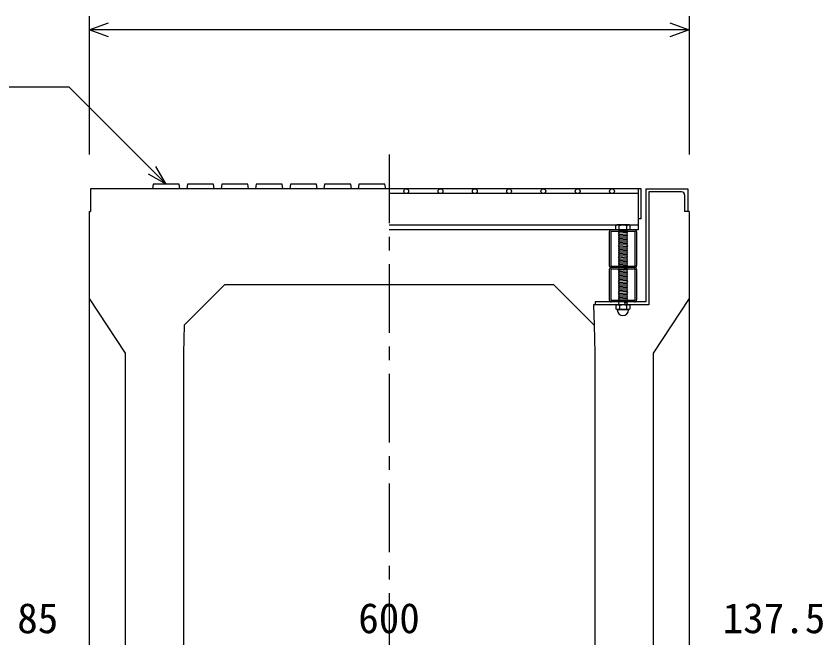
# Model space of a CAD drawing. Units: millimetres, scale not verified. Extents: x -16800 to 16800, y -5940 to 5940.
# Drawn here: x 1138 to 2314, y -882 to 25 of the extents above; entities that cross this region are included whole.
import ezdxf
from ezdxf.enums import TextEntityAlignment as Align

# ---------------------------------------------------------------- set-up
doc = ezdxf.new("R2010")
doc.units = ezdxf.units.MM
doc.header["$LTSCALE"] = 20
doc.linetypes.add('CHAIN1', pattern=[8, 5, -1, 1, -1])
doc.linetypes.add('DOTTED', pattern=[1.75, 0.25, -1.5])
for name, color, linetype, lineweight in [('0-0_DIM', 7, 'Continuous', 25), ('0-2_HATCH', 6, 'Continuous', 25), ('0-5_OUTLINE', 3, 'Continuous', 25)]:
    doc.layers.add(name, color=color, linetype=linetype, lineweight=lineweight)
doc.styles.add('ＭＳ ゴシック', font='')
doc.styles.get('ＭＳ ゴシック').set_extended_font_data('MS Gothic')

msp = doc.modelspace()

# ---------------------------------------------------------------- linework, layer by layer
at = {"layer": '0-0_DIM'}
for p, q in [((1244.28, 25.08), (1244.28, -176.66)), ((2119.28, 25.08), (2119.28, -176.66)), ((2119.28, 5.08), (1244.28, 5.08)), ((657.68, -77.95), (1214.57, -77.95)), ((1356.78, -220.16), (1214.57, -77.95)), ((1356.78, -220.16), (1341.78, -194.18)), ((1356.78, -220.16), (1330.8, -205.16))]:
    msp.add_line(p, q, dxfattribs=at)
at = {"layer": '0-0_DIM', "linetype": 'CHAIN1'}
msp.add_line((1681.78, -176.66), (1681.78, -1816.66), dxfattribs=at)
at = {"layer": '0-0_DIM'}
for points in [[(1272.51, -5.18), (1244.32, 5.08), (1272.51, 15.34)], [(2091.13, 15.34), (2119.32, 5.08), (2091.13, -5.18)]]:
    msp.add_lwpolyline(points, dxfattribs=at)
at = {"layer": '0-2_HATCH'}
for p, q in [((1376.78, -226.66), (1375.78, -220.16)), ((1426.78, -226.66), (1425.78, -220.16)), ((1476.78, -226.66), (1475.78, -220.16)), ((1526.78, -226.66), (1525.78, -220.16)), ((1576.78, -226.66), (1575.78, -220.16)), ((1626.78, -226.66), (1625.78, -220.16)), ((1676.78, -226.66), (1675.78, -220.16)), ((2049.28, -226.66), (1681.78, -226.66)), ((2044.78, -233.66), (1681.78, -233.66)), ((2044.78, -226.66), (2044.78, -286.66)), ((2049.28, -270.66), (2049.28, -226.66)), ((2056.28, -226.66), (2056.28, -391.66)), ((2060.78, -231.16), (2060.78, -396.16)), ((2108.28, -231.16), (2060.78, -231.16)), ((2112.78, -235.66), (2112.78, -259.66)), ((2117.28, -259.66), (2112.78, -259.66)), ((2013.6, -279.66), (1681.78, -279.66)), ((2014.28, -279.16), (2012.28, -280.66)), ((2012.28, -286.66), (2012.28, -280.66)), ((2012.61, -280.39), (2014.28, -279.16)), ((2031.28, -279.16), (2014.28, -279.16)), ((2017.28, -286.66), (2017.28, -280.66)), ((2028.28, -286.66), (2028.28, -280.66)), ((2032.96, -280.39), (2031.28, -279.16)), ((2044.78, -279.66), (2031.97, -279.66)), ((2033.28, -286.66), (2033.28, -280.66)), ((2049.28, -270.66), (2044.78, -270.66)), ((2044.78, -286.66), (1681.78, -286.66)), ((2002.78, -289.66), (2002.78, -338.66)), ((2039.78, -286.66), (2005.78, -286.66)), ((2033.28, -286.66), (2012.28, -286.66)), ((2016.28, -286.66), (2029.28, -286.66)), ((2016.28, -287.66), (2017.28, -286.66)), ((2017.28, -288.66), (2016.28, -287.66)), ((2029.28, -288.66), (2016.28, -289.66)), ((2016.28, -289.66), (2017.28, -288.66)), ((2017.28, -290.66), (2016.28, -289.66)), ((2016.28, -291.66), (2017.28, -290.66)), ((2029.28, -290.66), (2016.28, -291.66)), ((2017.28, -292.66), (2016.28, -291.66)), ((2016.28, -293.66), (2017.28, -292.66)), ((2029.28, -292.66), (2016.28, -293.66)), ((2017.28, -294.66), (2016.28, -293.66)), ((2028.28, -287.66), (2029.28, -286.66)), ((2029.28, -288.66), (2028.28, -287.66)), ((2028.28, -291.66), (2029.28, -290.66)), ((2029.28, -292.66), (2028.28, -291.66)), ((2028.28, -293.66), (2029.28, -292.66)), ((2029.28, -294.66), (2028.28, -293.66)), ((2042.78, -289.66), (2042.78, -338.66)), ((2016.28, -295.66), (2017.28, -294.66)), ((2029.28, -294.66), (2016.28, -295.66)), ((2017.28, -296.66), (2016.28, -295.66)), ((2016.28, -297.66), (2017.28, -296.66)), ((2029.28, -296.66), (2016.28, -297.66)), ((2017.28, -298.66), (2016.28, -297.66)), ((2029.28, -298.66), (2016.28, -299.66)), ((2016.28, -299.66), (2017.28, -298.66)), ((2029.28, -300.66), (2016.28, -301.66)), ((2017.28, -302.66), (2016.28, -301.66)), ((2029.28, -302.66), (2016.28, -303.66)), ((2016.28, -303.66), (2017.28, -302.66)), ((2017.28, -304.66), (2016.28, -303.66)), ((2029.28, -304.66), (2016.28, -305.66)), ((2016.28, -305.66), (2017.28, -304.66)), ((2017.28, -306.66), (2016.28, -305.66)), ((2028.28, -295.66), (2029.28, -294.66)), ((2029.28, -296.66), (2028.28, -295.66)), ((2028.28, -299.66), (2029.28, -298.66)), ((2029.28, -300.66), (2028.28, -299.66)), ((2028.28, -301.66), (2029.28, -300.66)), ((2029.28, -302.66), (2028.28, -301.66)), ((2028.28, -303.66), (2029.28, -302.66)), ((2028.28, -303.66), (2029.28, -304.66)), ((2028.28, -305.66), (2029.28, -304.66)), ((2028.28, -305.66), (2029.28, -306.66)), ((2029.28, -306.66), (2016.28, -307.66)), ((2016.28, -307.66), (2017.28, -306.66)), ((2017.28, -308.66), (2016.28, -307.66)), ((2029.28, -308.66), (2016.28, -309.66)), ((2016.28, -309.66), (2017.28, -308.66)), ((2017.28, -310.66), (2016.28, -309.66)), ((2029.28, -310.66), (2016.28, -311.66)), ((2016.28, -311.66), (2017.28, -310.66)), ((2017.28, -312.66), (2016.28, -311.66)), ((2029.28, -312.66), (2016.28, -313.66)), ((2016.28, -313.66), (2017.28, -312.66)), ((2017.28, -314.66), (2016.28, -313.66)), ((2029.28, -314.66), (2016.28, -315.66)), ((2016.28, -315.66), (2017.28, -314.66)), ((2017.28, -316.66), (2016.28, -315.66)), ((2029.28, -316.66), (2016.28, -317.66)), ((2016.28, -317.66), (2017.28, -316.66)), ((2028.28, -307.66), (2029.28, -306.66)), ((2028.28, -307.66), (2029.28, -308.66)), ((2028.28, -309.66), (2029.28, -308.66)), ((2028.28, -309.66), (2029.28, -310.66)), ((2028.28, -311.66), (2029.28, -310.66)), ((2028.28, -311.66), (2029.28, -312.66)), ((2028.28, -313.66), (2029.28, -312.66)), ((2028.28, -313.66), (2029.28, -314.66)), ((2028.28, -315.66), (2029.28, -314.66)), ((2028.28, -315.66), (2029.28, -316.66)), ((2028.28, -317.66), (2029.28, -316.66)), ((2017.28, -318.66), (2016.28, -317.66)), ((2029.28, -318.66), (2016.28, -319.66)), ((2016.28, -319.66), (2017.28, -318.66)), ((2017.28, -320.66), (2016.28, -319.66)), ((2029.28, -320.66), (2016.28, -321.66)), ((2016.28, -321.66), (2017.28, -320.66)), ((2017.28, -322.66), (2016.28, -321.66)), ((2029.28, -322.66), (2016.28, -323.66)), ((2016.28, -323.66), (2017.28, -322.66)), ((2017.28, -324.66), (2016.28, -323.66)), ((2029.28, -324.66), (2016.28, -325.66)), ((2016.28, -325.66), (2017.28, -324.66)), ((2017.28, -326.66), (2016.28, -325.66)), ((2029.28, -326.66), (2016.28, -327.66)), ((2016.28, -327.66), (2017.28, -326.66)), ((2017.28, -328.66), (2016.28, -327.66)), ((2029.29, -328.66), (2016.28, -329.66)), ((2016.28, -329.66), (2017.28, -328.66)), ((2028.28, -317.66), (2029.28, -318.66)), ((2028.28, -319.66), (2029.28, -318.66)), ((2028.28, -319.66), (2029.28, -320.66)), ((2028.28, -321.66), (2029.28, -320.66)), ((2028.28, -321.66), (2029.28, -322.66)), ((2028.28, -323.66), (2029.28, -322.66)), ((2028.28, -323.66), (2029.28, -324.66)), ((2028.28, -325.66), (2029.28, -324.66)), ((2028.28, -325.66), (2029.29, -326.66)), ((2028.28, -327.66), (2029.28, -326.66)), ((2028.28, -327.66), (2029.29, -328.66)), ((2028.28, -329.66), (2029.29, -328.66)), ((2017.28, -330.66), (2016.28, -329.66)), ((2029.29, -330.66), (2016.29, -331.66)), ((2016.29, -331.66), (2017.29, -330.66)), ((2017.29, -332.66), (2016.29, -331.66)), ((2029.29, -332.66), (2016.29, -333.66)), ((2016.29, -333.66), (2017.29, -332.66)), ((2017.29, -334.66), (2016.29, -333.66)), ((2029.29, -334.67), (2016.29, -335.67)), ((2016.29, -335.67), (2017.29, -334.67)), ((2017.29, -336.67), (2016.29, -335.67)), ((2029.29, -336.67), (2016.29, -337.67)), ((2016.29, -337.67), (2017.29, -336.67)), ((2017.29, -338.67), (2016.29, -337.67)), ((2029.3, -338.67), (2016.3, -339.67)), ((2016.3, -339.67), (2017.3, -338.67)), ((2017.3, -340.67), (2016.3, -339.67)), ((2016.3, -341.67), (2017.3, -340.67)), ((2028.29, -329.66), (2029.29, -330.66)), ((2028.29, -331.66), (2029.29, -330.66)), ((2028.29, -331.66), (2029.29, -332.66)), ((2028.29, -333.66), (2029.29, -332.66)), ((2028.29, -333.66), (2029.29, -334.67)), ((2028.29, -335.67), (2029.29, -334.67)), ((2028.29, -335.67), (2029.29, -336.67)), ((2028.29, -337.67), (2029.29, -336.67)), ((2028.29, -337.67), (2029.3, -338.67)), ((2028.3, -339.67), (2029.3, -338.67)), ((2028.3, -339.67), (2029.3, -340.67)), ((2028.3, -341.67), (2029.3, -340.67)), ((2002.78, -344.66), (2002.78, -388.66)), ((2039.78, -341.66), (2005.78, -341.66)), ((2039.78, -341.66), (2005.78, -341.66)), ((2029.29, -344.67), (2016.29, -345.67)), ((2016.29, -345.67), (2017.29, -344.67)), ((2017.29, -346.67), (2016.29, -345.67)), ((2029.29, -346.67), (2016.29, -347.67)), ((2016.29, -347.67), (2017.29, -346.67)), ((2017.29, -348.67), (2016.29, -347.67)), ((2017.3, -342.67), (2016.3, -341.67)), ((2016.3, -343.67), (2017.3, -342.67)), ((2017.3, -344.67), (2016.3, -343.67)), ((2029.3, -348.67), (2016.3, -349.67)), ((2016.3, -349.67), (2017.3, -348.67)), ((2017.3, -350.67), (2016.3, -349.67)), ((2029.3, -350.67), (2016.3, -351.67)), ((2016.3, -351.67), (2017.3, -350.67)), ((2017.3, -352.67), (2016.3, -351.67)), ((2029.3, -352.67), (2016.3, -353.67)), ((2016.3, -353.67), (2017.3, -352.67)), ((2028.29, -345.67), (2029.29, -344.67)), ((2028.29, -345.67), (2029.3, -346.67)), ((2028.29, -347.67), (2029.29, -346.67)), ((2028.29, -347.67), (2029.3, -348.67)), ((2028.3, -341.67), (2029.3, -342.67)), ((2028.3, -343.67), (2029.3, -342.67)), ((2028.3, -343.67), (2029.3, -344.68)), ((2028.3, -349.67), (2029.3, -348.67)), ((2028.3, -349.67), (2029.3, -350.67)), ((2028.3, -351.67), (2029.3, -350.67)), ((2028.3, -351.67), (2029.3, -352.67)), ((2028.3, -353.67), (2029.3, -352.67)), ((2042.78, -344.66), (2042.78, -388.66)), ((2017.3, -354.67), (2016.3, -353.67)), ((2029.3, -354.67), (2016.3, -355.67)), ((2016.3, -355.67), (2017.3, -354.67)), ((2017.3, -356.67), (2016.3, -355.67)), ((2029.31, -356.68), (2016.31, -357.68)), ((2016.31, -357.68), (2017.31, -356.68)), ((2017.31, -358.68), (2016.31, -357.68)), ((2029.31, -358.68), (2016.31, -359.68)), ((2016.31, -359.68), (2017.31, -358.68)), ((2017.31, -360.68), (2016.31, -359.68)), ((2029.31, -360.68), (2016.31, -361.68)), ((2016.31, -361.68), (2017.31, -360.68)), ((2017.31, -362.68), (2016.31, -361.68)), ((2029.31, -362.68), (2016.31, -363.68)), ((2016.31, -363.68), (2017.31, -362.68)), ((2017.31, -364.68), (2016.31, -363.68)), ((2029.32, -364.68), (2016.32, -365.68)), ((2016.32, -365.68), (2017.32, -364.68)), ((2028.3, -353.67), (2029.3, -354.68)), ((2028.3, -355.68), (2029.3, -354.68)), ((2028.3, -355.68), (2029.31, -356.68)), ((2028.31, -357.68), (2029.31, -356.68)), ((2028.31, -357.68), (2029.31, -358.68)), ((2028.31, -359.68), (2029.31, -358.68)), ((2028.31, -359.68), (2029.31, -360.68)), ((2028.31, -361.68), (2029.31, -360.68)), ((2028.31, -361.68), (2029.31, -362.68)), ((2028.31, -363.68), (2029.31, -362.68)), ((2028.31, -363.68), (2029.32, -364.69)), ((2028.32, -365.69), (2029.32, -364.69)), ((2017.32, -366.68), (2016.32, -365.68)), ((2029.32, -366.69), (2016.32, -367.69)), ((2016.32, -367.69), (2017.32, -366.69)), ((2017.32, -368.69), (2016.32, -367.69)), ((2029.32, -368.69), (2016.32, -369.69)), ((2016.32, -369.69), (2017.32, -368.69)), ((2017.32, -370.69), (2016.32, -369.69)), ((2029.32, -370.69), (2016.32, -371.69)), ((2016.32, -371.69), (2017.32, -370.69)), ((2017.32, -372.69), (2016.32, -371.69)), ((2029.33, -372.69), (2016.33, -373.69)), ((2016.33, -373.69), (2017.33, -372.69)), ((2017.33, -374.69), (2016.33, -373.69)), ((2016.33, -375.69), (2017.33, -374.69)), ((2029.33, -374.7), (2016.33, -375.7)), ((2017.33, -376.69), (2016.33, -375.7)), ((2028.32, -365.69), (2029.32, -366.69)), ((2028.32, -367.69), (2029.32, -366.69)), ((2028.32, -367.69), (2029.32, -368.69)), ((2028.32, -369.69), (2029.32, -368.69)), ((2028.32, -369.69), (2029.32, -370.69)), ((2028.32, -371.69), (2029.32, -370.69)), ((2028.32, -371.69), (2029.33, -372.69)), ((2028.33, -373.69), (2029.33, -372.69)), ((2028.33, -373.69), (2029.33, -374.7)), ((2028.33, -375.7), (2029.33, -374.7)), ((2028.33, -375.7), (2029.33, -376.7)), ((2029.33, -376.7), (2016.33, -377.7)), ((2016.33, -377.7), (2017.33, -376.7)), ((2017.33, -378.7), (2016.33, -377.7)), ((2029.33, -378.7), (2016.33, -379.7)), ((2016.33, -379.7), (2017.33, -378.7)), ((2017.33, -380.7), (2016.33, -379.7)), ((2029.34, -380.7), (2016.34, -381.7)), ((2016.34, -381.7), (2017.34, -380.7)), ((2017.34, -382.7), (2016.34, -381.7)), ((2029.34, -382.7), (2016.34, -383.7)), ((2016.34, -383.7), (2017.34, -382.7)), ((2017.34, -384.7), (2016.34, -383.7)), ((2016.34, -385.7), (2017.34, -384.7)), ((2029.34, -384.71), (2016.34, -385.71)), ((2017.34, -386.71), (2016.34, -385.71)), ((2029.34, -386.71), (2016.34, -387.71)), ((2016.34, -387.71), (2017.34, -386.71)), ((2017.34, -388.71), (2016.34, -387.71)), ((2028.33, -377.7), (2029.33, -376.7)), ((2028.33, -377.7), (2029.33, -378.7)), ((2028.33, -379.7), (2029.33, -378.7)), ((2028.33, -379.7), (2029.34, -380.7)), ((2028.34, -381.7), (2029.34, -380.7)), ((2028.34, -381.7), (2029.34, -382.7)), ((2028.34, -383.7), (2029.34, -382.7)), ((2028.34, -383.7), (2029.34, -384.71)), ((2028.34, -385.71), (2029.34, -384.71)), ((2028.34, -385.71), (2029.34, -386.71)), ((2028.34, -387.71), (2029.34, -386.71)), ((2028.34, -387.71), (2029.35, -388.71)), ((2060.78, -396.16), (1980.02, -396.16)), ((1980.02, -396.16), (1980.76, -425.64)), ((1982.28, -391.66), (1982.28, -396.16)), ((2056.28, -391.66), (1982.28, -391.66)), ((2039.78, -391.66), (2005.78, -391.66)), ((2013.44, -396.16), (2012.58, -396.81)), ((2012.58, -396.81), (2012.58, -401.99)), ((2032.12, -396.16), (2013.44, -396.16)), ((2029.35, -388.71), (2016.35, -389.71)), ((2016.35, -389.71), (2017.35, -388.71)), ((2017.35, -390.71), (2016.35, -389.71)), ((2016.35, -391.71), (2017.35, -390.71)), ((2017.35, -392.71), (2016.35, -391.71)), ((2016.35, -393.71), (2017.35, -392.71)), ((2017.35, -394.71), (2016.35, -393.71)), ((2016.35, -395.72), (2017.35, -394.72)), ((2016.8, -396.16), (2016.35, -395.72)), ((2017.68, -396.81), (2017.68, -401.99)), ((2027.89, -396.81), (2027.89, -401.99)), ((2028.35, -389.71), (2029.35, -388.71)), ((2028.35, -389.71), (2029.35, -390.71)), ((2028.35, -391.71), (2029.35, -390.71)), ((2028.35, -391.71), (2029.35, -392.71)), ((2028.35, -393.71), (2029.35, -392.71)), ((2028.35, -393.71), (2029.35, -394.72)), ((2028.35, -395.72), (2029.35, -394.72)), ((2028.35, -395.72), (2028.8, -396.16)), ((2032.12, -396.16), (2032.99, -396.81)), ((2032.99, -396.81), (2032.99, -401.99)), ((2014.27, -402.96), (2012.58, -401.99)), ((2014.27, -403.29), (2014.27, -402.96)), ((2031.3, -402.96), (2014.27, -402.96)), ((2031.3, -403.29), (2014.27, -403.29)), ((2031.3, -402.96), (2032.99, -401.99)), ((2031.3, -403.29), (2031.3, -402.96))]:
    msp.add_line(p, q, dxfattribs=at)
at = {"layer": '0-2_HATCH', "linetype": 'DOTTED'}
for p, q in [((2029.28, -286.66), (2016.28, -287.66)), ((2029.3, -340.67), (2016.3, -341.67)), ((2029.3, -342.67), (2016.3, -343.67)), ((2029.35, -390.71), (2016.35, -391.71)), ((2029.35, -392.71), (2016.35, -393.71)), ((2029.35, -394.72), (2016.35, -395.72)), ((2016.8, -396.16), (2028.8, -396.16))]:
    msp.add_line(p, q, dxfattribs=at)
at = {"layer": '0-2_HATCH'}
for points in [[(1375.78, -220.16), (1337.78, -220.16), (1336.78, -226.66)], [(1425.78, -220.16), (1387.78, -220.16), (1386.78, -226.66)], [(1475.78, -220.16), (1437.78, -220.16), (1436.78, -226.66)], [(1525.78, -220.16), (1487.78, -220.16), (1486.78, -226.66)], [(1575.78, -220.16), (1537.78, -220.16), (1536.78, -226.66)], [(1625.78, -220.16), (1587.78, -220.16), (1586.78, -226.66)], [(1675.78, -220.16), (1637.78, -220.16), (1636.78, -226.66)], [(2029.28, -290.66), (2028.28, -289.66), (2029.28, -288.66)], [(2016.28, -301.66), (2017.28, -300.66), (2016.28, -299.66)], [(2029.28, -298.66), (2028.28, -297.66), (2029.28, -296.66)]]:
    msp.add_lwpolyline(points, dxfattribs=at)
for points in [[(2005.08, -288.96), (2005.08, -339.36), (2040.48, -339.36), (2040.48, -288.96)], [(2005.08, -343.96), (2005.08, -389.36), (2040.48, -389.36), (2040.48, -343.96)]]:
    msp.add_lwpolyline(points, close=True, dxfattribs=at)
for centre in [(1706.78, -230.16), (1756.78, -230.16), (1806.78, -230.16), (1856.78, -230.16), (1906.78, -230.16), (1956.78, -230.16), (2006.78, -230.16)]:
    msp.add_circle(centre, 3.5, dxfattribs=at)
for centre, radius, start, end in [((2108.28, -235.66), 4.5, 0, 90), ((2014.78, -283.29), 3.62, 46.39563, 133.60437), ((2022.78, -295.29), 15.62, 69.39075, 110.60925), ((2030.78, -283.29), 3.62, 46.39563, 133.60437), ((2005.78, -289.66), 3, 90, 180), ((2039.78, -289.66), 3, 0, 90), ((2005.78, -338.66), 3, 180, 270), ((2039.78, -338.66), 3, 270, 0), ((2005.78, -344.66), 3, 90, 180), ((2039.78, -344.66), 3, 0, 90), ((2005.78, -388.66), 3, 180, 270), ((2015.13, -401.51), 5.35, 61.49832, 118.50684), ((2022.78, -416.58), 20.42, 75.52621, 104.47362), ((2030.44, -401.51), 5.35, 61.49231, 118.50169), ((2039.78, -388.66), 3, 270, 0), ((2015.13, -397.29), 5.35, 241.49843, 298.50089), ((2022.78, -403.29), 8.19, 180, 359.99995), ((2022.78, -382.22), 20.42, 255.52638, 284.47374), ((2030.44, -397.29), 5.35, 241.49989, 298.5)]:
    msp.add_arc(centre, radius, start, end, dxfattribs=at)
at = {"layer": '0-5_OUTLINE'}
for p, q in [((1681.78, -226.66), (1246.28, -226.66)), ((1246.28, -226.66), (1246.28, -259.66)), ((2056.28, -226.66), (2117.28, -226.66)), ((2117.28, -226.66), (2117.28, -259.66)), ((1244.28, -259.66), (1246.28, -259.66)), ((1244.28, -259.66), (1244.28, -1516.66)), ((2119.28, -259.66), (2117.28, -259.66)), ((2119.28, -259.66), (2119.28, -1516.66)), ((1921.78, -366.66), (1441.78, -366.66)), ((1921.78, -366.66), (1980.76, -425.64)), ((1244.28, -386.66), (1296.78, -466.66)), ((2119.28, -386.66), (2066.78, -466.66)), ((1980.76, -425.64), (1981.78, -466.66)), ((1296.78, -466.66), (1296.78, -1516.66)), ((1381.78, -466.66), (1381.78, -1516.66)), ((1981.78, -466.66), (1981.78, -1516.66)), ((2066.78, -466.66), (2066.78, -1516.66))]:
    msp.add_line(p, q, dxfattribs=at)
msp.add_lwpolyline([(1441.78, -366.66), (1382.81, -425.64), (1381.78, -466.66)], dxfattribs=at)

# ---------------------------------------------------------------- texts
at = {"layer": '0-0_DIM', "style": 'ＭＳ ゴシック'}
for s, p in [('85', (1139.43, -888.02)), ('600', (1636.78, -888.02)), ('137.5', (2168.32, -888.02))]:
    msp.add_text(s, height=43.99, dxfattribs=at).set_placement(p, align=Align.BOTTOM_LEFT)

doc.saveas('drawing.dxf')
